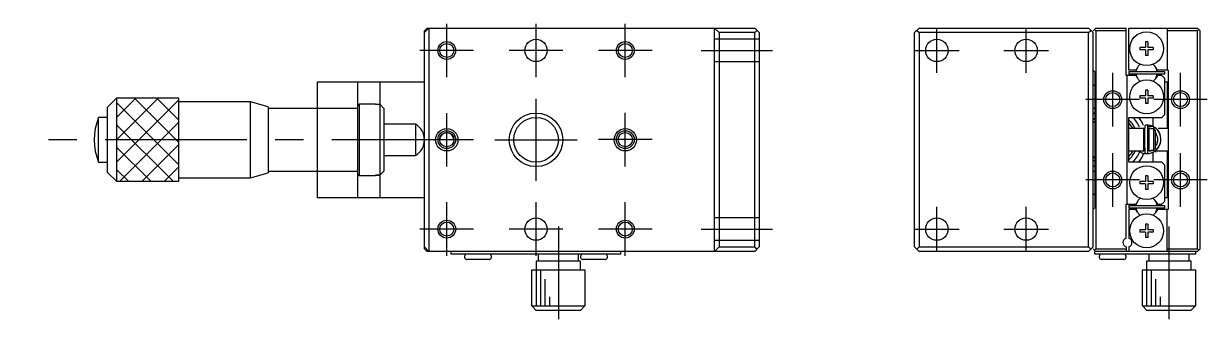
# Model space of a CAD drawing. Extents: x 0 to 266, y -8 to 223.
# Drawn here: x 133.4 to 266, y 100.2 to 133.3 of the extents above; entities that cross this region are included whole.
import ezdxf

# ---------------------------------------------------------------- set-up
doc = ezdxf.new("R2010")
doc.units = 0
doc.header["$LTSCALE"] = 0.5
doc.linetypes.add('CENTER', pattern=[50.8, 31.75, -6.35, 6.35, -6.35])
doc.linetypes.add('DASHED', pattern=[19.05, 12.7, -6.35])
for name, color, linetype in [('MSM_CENTER', 1, 'CENTER'), ('MSM_CONTINUOUS', 7, 'CONTINUOUS'), ('MSM_DASHED', 4, 'DASHED'), ('MSM_NARROW', 5, 'CONTINUOUS')]:
    doc.layers.add(name, color=color, linetype=linetype)

msp = doc.modelspace()

# ---------------------------------------------------------------- linework, layer by layer
at = {"layer": 'MSM_CENTER'}
for p, q in [((180.816888, 127.291775), (180.816888, 133.291775)), ((190.816888, 127.291775), (190.816888, 133.291775)), ((200.816888, 127.291775), (200.816888, 133.291775)), ((235.725331, 127.791775), (235.725331, 132.791775)), ((245.725331, 127.791775), (245.725331, 132.791775)), ((183.816888, 130.291775), (177.816888, 130.291775)), ((193.816888, 130.291775), (187.816888, 130.291775)), ((203.816888, 130.291775), (197.816888, 130.291775)), ((209.316888, 130.291775), (217.316888, 130.291775)), ((233.225331, 130.291775), (238.225331, 130.291775)), ((243.225331, 130.291775), (248.225331, 130.291775)), ((255.425331, 121.791775), (255.425331, 127.791775)), ((263.025331, 121.791775), (263.025331, 127.791775)), ((190.816888, 115.691775), (190.816888, 124.891775)), ((258.425331, 124.791775), (252.425331, 124.791775)), ((266.025331, 124.791775), (260.025331, 124.791775)), ((180.816888, 117.291775), (180.816888, 123.291775)), ((200.816888, 117.311775), (200.816888, 123.311775)), ((183.816888, 120.291775), (133.416778, 120.291775)), ((186.216888, 120.291775), (195.416888, 120.291775)), ((203.816888, 120.311775), (197.816888, 120.311775)), ((255.425331, 112.791775), (255.425331, 118.791775)), ((263.025331, 112.791775), (263.025331, 118.791775)), ((258.425331, 115.791775), (252.425331, 115.791775)), ((266.025331, 115.791775), (260.025331, 115.791775)), ((180.816888, 107.291775), (180.816888, 113.291775)), ((190.816888, 107.291775), (190.816888, 113.291775)), ((200.816888, 107.291775), (200.816888, 113.291775)), ((235.725331, 107.791775), (235.725331, 112.791775)), ((245.725331, 107.791775), (245.725331, 112.791775)), ((183.816888, 110.291775), (177.816888, 110.291775)), ((193.816888, 110.291775), (187.816888, 110.291775)), ((193.316888, 110.591124), (193.316888, 100.191775)), ((203.816888, 110.291775), (197.816888, 110.291775)), ((209.316888, 110.291775), (217.316888, 110.291775)), ((233.225331, 110.291775), (238.225331, 110.291775)), ((243.225331, 110.291775), (248.225331, 110.291775)), ((261.725331, 110.591124), (261.725331, 100.191775))]:
    msp.add_line(p, q, dxfattribs=at)
at = {"layer": 'MSM_CONTINUOUS'}
for p, q in [((178.316888, 132.291775), (178.816888, 132.791775)), ((178.616888, 132.791775), (178.316888, 132.491775)), ((178.566888, 132.541775), (178.466888, 132.641775)), ((178.616888, 132.791775), (215.316888, 132.791775)), ((178.816888, 132.791775), (178.816888, 107.791775)), ((210.816888, 132.791775), (211.316888, 132.291775)), ((210.816888, 107.791775), (210.816888, 132.791775)), ((215.816888, 132.291775), (215.316888, 132.791775)), ((233.225331, 132.291775), (233.725331, 132.791775)), ((233.725331, 132.791775), (252.725331, 132.791775)), ((253.225331, 132.291775), (252.725331, 132.791775)), ((253.525331, 132.791775), (253.225331, 132.491775)), ((253.525331, 132.491775), (253.375331, 132.641775)), ((253.525331, 132.791775), (256.925331, 132.791775)), ((256.925331, 127.491775), (256.925331, 132.791775)), ((257.225331, 128.091775), (257.225331, 132.791775)), ((257.225331, 132.791775), (264.925331, 132.791775)), ((261.525331, 132.791775), (261.525331, 128.091775)), ((265.225331, 132.491775), (264.925331, 132.791775)), ((265.075331, 132.641775), (264.925331, 132.491775)), ((178.316888, 108.091775), (178.316888, 132.491775)), ((215.316888, 132.291775), (211.316888, 132.291775)), ((211.316888, 132.291775), (211.316888, 108.291775)), ((215.316888, 132.291775), (215.566888, 132.541775)), ((215.316888, 108.291775), (215.316888, 132.291775)), ((215.816888, 132.291775), (215.816888, 108.291775)), ((233.225331, 108.291775), (233.225331, 132.291775)), ((233.475331, 132.541775), (233.725331, 132.291775)), ((252.725331, 132.291775), (233.725331, 132.291775)), ((233.725331, 132.291775), (233.725331, 108.291775)), ((252.725331, 132.291775), (252.975331, 132.541775)), ((252.725331, 108.291775), (252.725331, 132.291775)), ((253.225336, 108.291775), (253.225336, 132.291775)), ((256.925331, 132.491775), (253.525331, 132.491775)), ((253.525331, 132.491775), (253.525331, 108.091775)), ((264.925331, 132.491775), (261.525331, 132.491775)), ((264.925331, 108.091775), (264.925331, 132.491775)), ((265.225331, 108.091775), (265.225331, 132.491775)), ((258.475331, 130.616775), (258.475331, 130.366775)), ((259.100331, 130.616775), (258.475331, 130.616775)), ((259.100331, 130.366775), (258.475331, 130.366775)), ((259.350331, 131.241775), (259.100331, 131.241775)), ((259.100331, 131.241775), (259.100331, 130.616775)), ((259.100331, 130.366775), (259.100331, 129.741775)), ((259.350331, 131.241775), (259.350331, 130.616775)), ((259.975331, 130.616775), (259.350331, 130.616775)), ((259.350331, 130.366775), (259.350331, 129.741775)), ((259.975331, 130.366775), (259.350331, 130.366775)), ((259.975331, 130.616775), (259.975331, 130.366775)), ((259.350331, 129.741775), (259.100331, 129.741775)), ((253.225331, 128.091775), (253.425331, 127.891775)), ((253.425331, 127.891775), (253.425331, 112.691775)), ((258.023865, 127.491775), (256.925331, 127.491775)), ((257.025331, 127.491775), (257.025331, 113.091775)), ((258.023865, 128.091775), (257.225331, 128.091775)), ((257.225331, 127.941775), (257.225331, 127.641775)), ((257.225331, 127.941775), (261.225331, 127.941775)), ((261.225331, 127.641773), (257.225331, 127.641773)), ((258.194328, 128.387025), (258.023865, 128.091775)), ((258.023865, 127.491775), (258.194328, 127.196525)), ((260.426797, 128.091775), (260.256334, 128.387025)), ((260.426797, 127.491775), (260.256334, 127.196525)), ((261.625331, 128.091775), (260.426797, 128.091775)), ((260.925331, 127.491775), (260.426797, 127.491775)), ((260.925331, 127.491775), (261.225331, 127.191775)), ((261.225331, 127.941775), (261.225331, 127.641775)), ((261.625331, 128.091775), (261.625331, 112.491775)), ((166.316888, 126.791775), (178.316888, 126.791775)), ((166.316888, 113.791775), (166.316888, 126.791775)), ((170.816888, 126.791775), (170.816888, 113.791775)), ((173.316888, 126.791775), (173.316888, 116.327839)), ((253.425331, 126.491775), (253.225331, 126.291775)), ((261.225331, 127.191775), (261.225331, 123.091775)), ((261.225331, 126.791775), (261.625331, 126.791775)), ((261.525331, 126.791775), (261.525331, 121.541775)), ((143.816888, 124.941775), (142.816888, 123.941775)), ((150.816888, 124.941775), (143.816888, 124.941775)), ((143.816888, 124.941775), (143.816888, 115.641775)), ((150.816888, 115.641775), (150.816888, 124.941775)), ((258.475331, 125.216775), (258.475331, 124.966775)), ((259.100331, 125.216775), (258.475331, 125.216775)), ((259.100331, 124.966775), (258.475331, 124.966775)), ((259.350331, 125.841775), (259.100331, 125.841775)), ((259.100331, 125.841775), (259.100331, 125.216775)), ((259.100331, 124.966775), (259.100331, 124.341775)), ((259.350331, 125.841775), (259.350331, 125.216775)), ((259.975331, 125.216775), (259.350331, 125.216775)), ((259.350331, 124.966775), (259.350331, 124.341775)), ((259.975331, 124.966775), (259.350331, 124.966775)), ((259.975331, 125.216775), (259.975331, 124.966775)), ((142.816888, 116.641775), (142.816888, 123.941775)), ((158.816888, 124.541775), (150.816888, 124.541775)), ((160.816888, 123.991775), (158.816888, 124.541775)), ((158.816888, 116.041775), (158.816888, 124.541775)), ((160.816888, 123.991775), (160.816888, 116.591775)), ((170.816888, 123.791775), (160.816888, 123.791775)), ((171.016888, 124.291775), (170.816888, 124.091775)), ((171.016888, 124.291775), (171.016888, 116.291775)), ((172.816888, 124.291775), (171.016888, 124.291775)), ((172.816888, 124.291775), (172.816888, 124.264768)), ((172.816888, 124.264768), (173.316888, 124.264768)), ((173.316888, 124.264768), (173.816888, 123.760263)), ((173.816888, 116.823287), (173.816888, 123.760263)), ((259.350331, 124.341775), (259.100331, 124.341775)), ((142.816888, 122.791775), (141.816888, 122.791775)), ((141.816888, 117.791775), (141.816888, 122.791775)), ((177.316888, 122.041775), (173.816888, 122.041775)), ((177.316888, 122.041775), (177.316888, 118.541775)), ((257.225331, 122.791775), (260.925331, 122.791775)), ((257.225331, 117.791775), (257.225331, 122.791775)), ((259.925331, 122.791775), (259.925331, 121.871509)), ((261.225331, 123.091775), (260.925331, 122.791775)), ((258.925331, 121.561775), (257.225331, 121.561775)), ((258.925331, 119.061775), (258.925331, 121.561775)), ((259.002488, 121.484618), (258.925331, 121.561775)), ((258.932038, 121.555288), (259.004709, 121.57082)), ((259.002659, 121.491775), (258.995331, 121.491775)), ((259.042635, 121.857249), (259.012861, 121.750145)), ((259.119843, 121.925399), (259.042635, 121.857249)), ((259.222034, 121.938567), (259.119843, 121.925399)), ((259.312852, 121.893211), (259.222034, 121.938567)), ((259.364158, 121.803951), (259.312852, 121.893211)), ((259.525331, 121.561775), (259.350514, 121.386958)), ((259.359217, 121.497834), (259.352682, 121.488167)), ((259.364909, 121.507884), (259.359217, 121.497834)), ((259.362611, 118.951265), (259.362611, 121.73092)), ((259.375073, 121.700682), (259.364158, 121.803951)), ((259.369727, 121.518262), (259.364909, 121.507884)), ((259.373644, 121.528911), (259.369727, 121.518262)), ((259.376638, 121.539774), (259.373644, 121.528911)), ((259.376918, 121.704636), (259.374889, 121.703447)), ((259.37995, 121.573042), (259.375073, 121.700682)), ((259.378694, 121.55079), (259.376638, 121.539774)), ((259.406267, 121.720801), (259.376918, 121.704636)), ((259.3798, 121.5619), (259.378694, 121.55079)), ((259.37995, 121.573042), (259.3798, 121.5619)), ((259.43638, 121.735484), (259.406267, 121.720801)), ((259.467182, 121.748648), (259.43638, 121.735484)), ((259.498597, 121.760262), (259.467182, 121.748648)), ((259.530548, 121.770297), (259.498597, 121.760262)), ((259.525331, 119.061775), (259.525331, 121.561775)), ((259.725331, 121.561775), (259.525331, 121.561775)), ((259.562955, 121.778728), (259.530548, 121.770297)), ((259.59574, 121.785535), (259.562955, 121.778728)), ((259.628821, 121.7907), (259.59574, 121.785535)), ((259.662116, 121.794212), (259.628821, 121.7907)), ((259.695544, 121.796062), (259.662116, 121.794212)), ((259.729021, 121.796245), (259.695544, 121.796062)), ((259.725331, 121.511775), (259.725331, 121.561775)), ((260.025331, 121.511775), (259.725331, 121.511775)), ((259.762467, 121.79476), (259.729021, 121.796245)), ((259.795797, 121.791611), (259.762467, 121.79476)), ((259.82893, 121.786807), (259.795797, 121.791611)), ((259.861785, 121.780358), (259.82893, 121.786807)), ((259.89428, 121.77228), (259.861785, 121.780358)), ((259.926334, 121.762593), (259.89428, 121.77228)), ((259.95787, 121.751322), (259.926334, 121.762593)), ((259.988808, 121.738493), (259.95787, 121.751322)), ((259.975385, 121.511775), (259.990666, 121.535549)), ((259.998101, 121.527939), (259.986661, 121.510086)), ((260.019073, 121.724138), (259.988808, 121.738493)), ((259.990666, 121.535549), (259.997237, 121.545952)), ((259.997237, 121.545952), (260.003735, 121.556346)), ((260.083858, 121.686215), (259.998101, 121.527939)), ((260.003735, 121.556346), (260.010125, 121.56668)), ((260.010125, 121.56668), (260.016377, 121.576902)), ((260.016377, 121.576902), (260.022459, 121.586962)), ((260.048588, 121.708292), (260.019073, 121.724138)), ((260.022459, 121.586962), (260.028342, 121.59681)), ((260.225331, 121.301725), (260.025331, 121.511775)), ((260.025331, 119.111775), (260.025331, 121.511775)), ((260.028342, 121.59681), (260.033997, 121.606398)), ((260.033997, 121.606398), (260.039395, 121.615677)), ((260.039395, 121.615677), (260.044509, 121.624602)), ((260.044509, 121.624602), (260.049316, 121.63313)), ((260.075793, 121.691942), (260.048588, 121.708292)), ((260.049316, 121.63313), (260.053789, 121.641217)), ((260.053789, 121.641217), (260.057909, 121.648823)), ((260.057909, 121.648823), (260.061653, 121.655912)), ((260.061653, 121.655912), (260.065005, 121.662448)), ((260.065005, 121.662448), (260.067946, 121.668398)), ((260.067946, 121.668398), (260.070463, 121.673734)), ((260.070463, 121.673734), (260.071906, 121.676954)), ((260.071906, 121.676954), (260.07315, 121.679878)), ((260.07315, 121.679878), (260.074191, 121.6825)), ((260.074191, 121.6825), (260.075028, 121.684815)), ((260.075028, 121.684815), (260.075658, 121.686817)), ((260.075658, 121.686817), (260.07608, 121.688501)), ((260.076297, 121.690904), (260.075793, 121.691942)), ((260.07608, 121.688501), (260.076294, 121.689865)), ((260.076294, 121.689865), (260.076297, 121.690904)), ((260.225331, 119.321826), (260.225331, 121.301725)), ((261.625331, 121.541775), (260.505541, 121.541775)), ((260.248852, 119.627456), (260.225502, 119.59493)), ((260.306971, 119.719803), (260.248852, 119.627456)), ((260.372871, 119.853722), (260.306971, 119.719803)), ((260.421873, 119.992507), (260.372871, 119.853722)), ((173.816888, 118.541775), (177.316888, 118.541775)), ((257.225331, 119.061775), (258.925331, 119.061775)), ((258.925331, 119.061775), (259.00393, 119.140374)), ((259.004734, 119.110117), (258.978826, 119.11507)), ((259.024722, 118.863705), (259.085813, 118.777148)), ((259.085813, 118.777148), (259.183894, 118.741297)), ((259.183894, 118.741297), (259.28255, 118.766037)), ((259.28255, 118.766037), (259.35199, 118.84331)), ((259.351734, 119.235373), (259.525331, 119.061775)), ((259.35199, 118.84331), (259.373034, 118.947238)), ((259.373034, 118.947238), (259.378464, 119.062599)), ((259.378464, 119.062599), (259.381812, 119.178721)), ((259.471383, 119.11557), (259.379752, 119.100503)), ((259.381812, 119.178721), (259.382416, 119.204348)), ((259.422007, 119.16481), (259.462676, 119.113827)), ((259.525331, 119.061775), (259.725331, 119.061775)), ((259.725331, 119.111775), (260.025331, 119.111775)), ((259.725331, 119.061775), (259.725331, 119.111775)), ((259.925331, 118.81316), (259.925331, 117.791775)), ((260.025331, 119.111775), (260.225331, 119.321826)), ((260.209942, 118.931792), (260.325408, 118.990387)), ((260.325415, 118.999715), (260.331383, 118.99573)), ((260.386577, 119.041775), (261.625331, 119.041775)), ((261.525331, 119.041775), (261.525331, 113.791775)), ((141.816888, 117.791775), (142.816888, 117.791775)), ((160.816888, 116.791775), (170.816888, 116.791775)), ((173.816888, 116.832344), (173.316888, 116.327839)), ((173.316888, 116.318783), (173.816888, 116.823287)), ((260.925331, 117.791775), (257.225331, 117.791775)), ((260.925331, 117.791775), (261.225331, 117.491775)), ((261.225331, 117.491775), (261.225331, 113.391775)), ((142.816888, 116.641775), (143.816888, 115.641775)), ((143.816888, 115.641775), (150.816888, 115.641775)), ((150.816888, 116.041775), (158.816888, 116.041775)), ((158.816888, 116.041775), (160.816888, 116.591775)), ((170.816888, 116.491775), (171.016888, 116.291775)), ((171.016888, 116.291775), (172.816888, 116.291775)), ((173.316888, 116.327839), (172.816888, 116.327839)), ((172.816888, 116.327839), (172.816888, 116.291775)), ((172.816888, 116.318783), (173.316888, 116.318783)), ((173.316888, 116.318783), (173.316888, 113.791775)), ((258.475331, 115.616775), (258.475331, 115.366775)), ((259.100331, 115.616775), (258.475331, 115.616775)), ((259.350331, 116.241775), (259.100331, 116.241775)), ((259.100331, 116.241775), (259.100331, 115.616775)), ((259.350331, 116.241775), (259.350331, 115.616775)), ((259.975331, 115.616775), (259.350331, 115.616775)), ((259.975331, 115.616775), (259.975331, 115.366775)), ((253.225331, 114.291775), (253.425331, 114.091775)), ((259.100331, 115.366775), (258.475331, 115.366775)), ((259.100331, 115.366775), (259.100331, 114.741775)), ((259.350331, 114.741775), (259.100331, 114.741775)), ((259.350331, 115.366775), (259.350331, 114.741775)), ((259.975331, 115.366775), (259.350331, 115.366775)), ((178.316888, 113.791775), (166.316888, 113.791775)), ((256.925331, 109.268745), (256.925331, 113.091775)), ((256.925331, 113.091775), (258.023865, 113.091775)), ((257.225331, 112.941775), (257.225331, 112.641775)), ((257.225331, 112.941775), (261.225331, 112.941775)), ((258.194328, 113.387025), (258.023865, 113.091775)), ((260.256334, 113.387025), (260.426797, 113.091775)), ((260.426797, 113.091775), (260.925331, 113.091775)), ((261.225331, 113.391775), (260.925331, 113.091775)), ((261.625331, 113.791775), (261.225331, 113.791775)), ((261.225331, 112.941775), (261.225331, 112.641775)), ((253.425331, 112.691775), (253.225331, 112.491775)), ((261.225331, 112.641773), (257.225331, 112.641773)), ((258.023865, 112.491775), (257.225331, 112.491775)), ((257.225331, 112.491775), (257.225331, 109.268745)), ((258.194328, 112.196525), (258.023865, 112.491775)), ((260.426797, 112.491775), (260.256334, 112.196525)), ((261.625331, 112.491775), (260.426797, 112.491775)), ((261.525331, 107.791775), (261.525331, 112.491775)), ((258.475331, 110.216775), (258.475331, 109.966775)), ((259.100331, 110.216775), (258.475331, 110.216775)), ((259.350331, 110.841775), (259.100331, 110.841775)), ((259.100331, 110.841775), (259.100331, 110.216775)), ((259.350331, 110.841775), (259.350331, 110.216775)), ((259.975331, 110.216775), (259.350331, 110.216775)), ((259.975331, 110.216775), (259.975331, 109.966775)), ((259.100331, 109.966775), (258.475331, 109.966775)), ((259.100331, 109.966775), (259.100331, 109.341775)), ((259.350331, 109.341775), (259.100331, 109.341775)), ((259.350331, 109.966775), (259.350331, 109.341775)), ((259.975331, 109.966775), (259.350331, 109.966775)), ((178.816888, 107.791775), (178.316888, 108.291775)), ((178.316888, 108.091775), (178.616888, 107.791775)), ((178.466888, 107.941775), (178.566888, 108.041775)), ((215.316888, 107.791775), (178.616888, 107.791775)), ((181.316888, 107.491775), (181.316888, 107.791775)), ((200.316888, 107.491775), (181.316888, 107.491775)), ((191.066888, 107.491775), (191.066888, 106.691775)), ((195.566888, 106.691775), (195.566888, 107.491775)), ((200.316888, 107.491775), (200.316888, 107.791775)), ((211.316888, 108.291775), (210.816888, 107.791775)), ((211.316888, 108.291775), (215.316888, 108.291775)), ((215.566888, 108.041775), (215.316888, 108.291775)), ((215.316888, 107.791775), (215.816888, 108.291775)), ((233.725331, 107.791775), (233.225331, 108.291775)), ((233.725331, 108.291775), (233.475331, 108.041775)), ((233.725331, 108.291775), (252.725331, 108.291775)), ((252.725331, 107.791775), (233.725331, 107.791775)), ((252.975331, 108.041775), (252.725331, 108.291775)), ((253.225331, 108.291775), (252.725331, 107.791775)), ((253.225331, 108.091775), (253.525331, 107.791775)), ((253.375331, 107.941775), (253.525331, 108.091775)), ((253.425331, 107.491775), (253.425331, 107.791775)), ((264.925331, 107.791775), (253.425331, 107.791775)), ((264.725331, 107.491775), (253.425331, 107.491775)), ((253.525331, 108.091775), (256.925331, 108.091775)), ((256.925331, 108.314806), (256.925331, 107.791775)), ((257.225331, 108.314806), (257.225331, 107.791775)), ((259.475331, 107.491775), (259.475331, 106.691775)), ((261.525331, 108.091775), (264.925331, 108.091775)), ((263.975331, 106.691775), (263.975331, 107.491775)), ((264.725331, 107.491775), (264.725331, 107.791775)), ((264.925331, 108.091775), (265.075331, 107.941775)), ((264.925331, 107.791775), (265.225331, 108.091775)), ((182.816888, 107.241775), (182.816888, 107.141775)), ((185.566888, 106.891775), (183.066888, 106.891775)), ((185.816888, 107.141775), (185.816888, 107.241775)), ((190.816888, 106.691775), (190.816888, 105.691775)), ((195.816888, 106.691775), (190.816888, 106.691775)), ((195.816888, 107.241775), (195.816888, 107.141775)), ((195.816888, 105.691775), (195.816888, 106.691775)), ((198.566888, 106.891775), (196.066888, 106.891775)), ((198.816888, 107.141775), (198.816888, 107.241775)), ((253.925331, 107.241775), (253.925331, 107.141775)), ((256.675331, 106.891775), (254.175331, 106.891775)), ((256.925331, 107.141775), (256.925331, 107.241775)), ((259.225331, 106.691775), (259.225331, 105.691775)), ((264.225331, 106.691775), (259.225331, 106.691775)), ((264.225331, 105.691775), (264.225331, 106.691775)), ((190.316888, 105.691775), (190.316888, 102.191775)), ((196.316888, 105.691775), (190.316888, 105.691775)), ((196.316888, 102.191775), (196.316888, 105.691775)), ((258.725331, 105.691775), (258.725331, 102.191775)), ((264.725331, 105.691775), (258.725331, 105.691775)), ((264.725331, 102.191775), (264.725331, 105.691775)), ((190.343674, 102.191775), (190.316888, 102.191775)), ((190.343674, 101.691775), (190.343674, 102.191775)), ((196.290101, 102.191775), (196.290101, 101.691775)), ((196.316888, 102.191775), (196.290101, 102.191775)), ((258.752117, 102.191775), (258.725331, 102.191775)), ((258.752117, 101.691775), (258.752117, 102.191775)), ((264.698544, 102.191775), (264.698544, 101.691775)), ((264.725331, 102.191775), (264.698544, 102.191775)), ((190.343674, 101.691775), (196.290101, 101.691775)), ((190.849095, 101.191775), (190.343674, 101.691775)), ((195.78468, 101.191775), (190.849095, 101.191775)), ((196.290101, 101.691775), (195.78468, 101.191775)), ((258.752117, 101.691775), (264.698544, 101.691775)), ((259.257538, 101.191775), (258.752117, 101.691775)), ((264.193123, 101.191775), (259.257538, 101.191775)), ((264.698544, 101.691775), (264.193123, 101.191775))]:
    msp.add_line(p, q, dxfattribs=at)
for centre, radius in [((190.816888, 130.291775), 1.25), ((235.725331, 130.291775), 1.25), ((245.725331, 130.291775), 1.25), ((259.225331, 130.491775), 1.9), ((180.816888, 130.291775), 0.7835), ((200.816888, 130.291775), 0.7835), ((259.225331, 125.091775), 1.9), ((255.425331, 124.791775), 0.7835), ((263.025331, 124.791775), 0.7835), ((190.816888, 120.291775), 2.5), ((180.816888, 120.291775), 1.25), ((180.816888, 120.311775), 0.8), ((200.816888, 120.291775), 1.25), ((200.816888, 120.311775), 0.8), ((259.225331, 115.491775), 1.9), ((255.425331, 115.791775), 0.7835), ((263.025331, 115.791775), 0.7835), ((190.816888, 110.291775), 1.25), ((235.725331, 110.291775), 1.25), ((245.725331, 110.291775), 1.25), ((259.225331, 110.091775), 1.9), ((180.816888, 110.291775), 0.7835), ((200.816888, 110.291775), 0.7835)]:
    msp.add_circle(centre, radius, dxfattribs=at)
for centre, radius, start, end in [((259.225331, 127.791775), 1.1905, 135, 150), ((259.316331, 127.699635), 1.32, 128.260088, 134.965001), ((259.225331, 127.791774), 1.1905, 127.542976, 134.643568), ((259.225331, 127.791774), 1.1905, 30.000042, 52.457024), ((259.134331, 127.699635), 1.32, 45.034999, 51.739912), ((259.225331, 127.791774), 1.1905, 150, 172.761642), ((259.225331, 127.791774), 1.1905, 187.238348, 210), ((259.225331, 127.791774), 1.1905, 7.238358, 30), ((259.225331, 127.791774), 1.1905, 330.000042, 352.761652), ((259.225331, 127.791775), 1.1905, 210, 225), ((259.316331, 127.883916), 1.32, 225.034999, 231.739912), ((259.225331, 127.791774), 1.1905, 224.999966, 232.456922), ((259.225331, 127.791774), 1.1905, 307.543078, 314.642947), ((259.134331, 127.883916), 1.32, 308.260088, 314.965001), ((259.225331, 127.791775), 1.1905, 315, 330), ((255.225331, 120.291775), 4, 116.743684, 120), ((147.816888, 120.291775), 6.5, 157.380135, 202.619865), ((176.285638, 120.291775), 2.03125, 300.510237, 59.489763), ((255.225331, 120.291775), 3.5, 120.949723, 124.849905), ((255.225331, 120.291775), 3, 126.869898, 131.810315), ((255.225331, 120.291775), 2.75, 130.885193, 136.658242), ((255.225331, 120.291775), 3, 25.045214, 48.189685), ((255.225331, 120.291775), 2.75, 27.504494, 43.341758), ((255.225331, 120.291775), 3.5, 23.968837, 45.584691), ((255.225331, 120.291775), 4, 23.572058, 38.682187), ((180.816888, 120.291775), 0.8, 0.716218, 179.283785), ((298.997458, 120.471206), 40.005045, 178.16797357, 182.30290503), ((259.221444, 120.340202), 1.598467, 269.611696, 57.708539), ((259.229269, 120.331477), 1.608889, 58.356938, 90.616493), ((259.23509, 120.340219), 1.598393, 270.536816, 58.370163), ((259.221608, 120.339531), 1.249297, 5.7641604, 36.52943054), ((259.230188, 120.338418), 1.240874, 343.81356654, 5.8551101), ((255.225331, 120.291775), 2.75, 223.341758, 229.114807), ((255.225331, 120.291775), 3, 228.189685, 233.130102), ((255.225331, 120.291775), 3, 311.810315, 335.795165), ((255.225331, 120.291775), 2.75, 316.658242, 333.431161), ((255.225331, 120.291775), 3.5, 314.415309, 337.735613), ((259.226337, 120.343168), 1.601567, 233.152208, 267.922405), ((255.225331, 120.291775), 4, 321.317813, 337.762154), ((255.225331, 120.291775), 3.5, 235.150095, 239.050277), ((255.225331, 120.291775), 4, 240, 243.256316), ((259.225331, 112.791774), 1.1905, 150, 172.761651), ((259.225331, 112.791775), 1.1905, 135, 150), ((259.316331, 112.699635), 1.32, 128.260088, 134.965001), ((259.225331, 112.791774), 1.1905, 127.542976, 134.643568), ((259.225331, 112.791774), 1.1905, 30.000042, 52.457024), ((259.134331, 112.699635), 1.32, 45.034999, 51.739912), ((259.225331, 112.791774), 1.1905, 7.238411, 30), ((259.225331, 112.791774), 1.1905, 187.238484, 210), ((259.225331, 112.791775), 1.1905, 210, 225), ((259.316331, 112.883916), 1.32, 225.034999, 231.739912), ((259.225331, 112.791774), 1.1905, 224.999966, 232.456922), ((259.225331, 112.791774), 1.1905, 307.543078, 314.642946), ((259.134331, 112.883916), 1.32, 308.260088, 314.965001), ((259.225331, 112.791775), 1.1905, 315, 330), ((259.225331, 112.791774), 1.1905, 330.000042, 352.761661), ((257.075331, 108.791775), 0.5, 107.457603, 252.542397), ((257.075331, 108.791775), 0.5, 287.457603, 72.542397), ((183.066888, 107.241775), 0.25, 90, 180), ((185.566888, 107.241775), 0.25, 0, 90), ((196.066888, 107.241775), 0.25, 90, 180), ((198.566888, 107.241775), 0.25, 0, 90), ((254.175331, 107.241775), 0.25, 90, 180), ((256.675331, 107.241775), 0.25, 0, 90), ((183.066888, 107.141775), 0.25, 180, 270), ((185.566888, 107.141775), 0.25, 270, 0), ((196.066888, 107.141775), 0.25, 180, 270), ((198.566888, 107.141775), 0.25, 270, 0), ((254.175331, 107.141775), 0.25, 180, 270), ((256.675331, 107.141775), 0.25, 270, 0)]:
    msp.add_arc(centre, radius, start, end, dxfattribs=at)
at = {"layer": 'MSM_DASHED'}
for p, q in [((215.816888, 131.541775), (210.816888, 131.541775)), ((210.816888, 129.041775), (215.816888, 129.041775)), ((215.816888, 111.541775), (210.816888, 111.541775)), ((210.816888, 109.041775), (215.816888, 109.041775))]:
    msp.add_line(p, q, dxfattribs=at)
at = {"layer": 'MSM_NARROW'}
for p, q in [((143.816888, 122.771258), (145.987405, 124.941775)), ((143.816888, 120.271258), (148.487405, 124.941775)), ((143.816888, 117.771258), (150.816888, 124.771258)), ((145.846928, 124.941775), (150.816888, 119.971816)), ((148.346928, 124.941775), (150.816888, 122.471816)), ((143.816888, 124.471816), (150.816888, 117.471816)), ((144.187405, 115.641775), (150.816888, 122.271258)), ((143.816888, 121.971816), (150.146928, 115.641775)), ((143.816888, 119.471816), (147.646928, 115.641775)), ((146.687405, 115.641775), (150.816888, 119.771258)), ((143.816888, 116.971816), (145.146928, 115.641775)), ((149.187405, 115.641775), (150.816888, 117.271258)), ((190.816888, 105.691775), (190.816888, 101.691775)), ((191.316888, 105.691775), (191.316888, 101.691775)), ((259.225331, 105.691775), (259.225331, 101.691775)), ((259.725331, 105.691775), (259.725331, 101.691775)), ((191.816888, 104.691775), (191.816888, 101.691775)), ((260.225331, 104.691775), (260.225331, 101.691775)), ((192.316888, 102.691775), (192.316888, 101.691775)), ((260.725331, 102.691775), (260.725331, 101.691775))]:
    msp.add_line(p, q, dxfattribs=at)
for centre, radius in [((180.816888, 130.291775), 1), ((200.816888, 130.291775), 1), ((255.425331, 124.791775), 1), ((263.025331, 124.791775), 1), ((190.816888, 120.291775), 3), ((180.816888, 120.311775), 1), ((200.816888, 120.311775), 1), ((255.425331, 115.791775), 1), ((263.025331, 115.791775), 1), ((180.816888, 110.291775), 1), ((200.816888, 110.291775), 1)]:
    msp.add_circle(centre, radius, dxfattribs=at)
for radius, start, end in [(3, 126.869898, 131.810315), (2.75, 130.885193, 136.658247), (3, 25.045214, 48.189685), (2.75, 27.504494, 43.341758), (2.75, 223.341754, 229.114807), (3, 228.189685, 233.130102), (2.75, 316.658242, 333.431161), (3, 311.810315, 335.795165)]:
    msp.add_arc((255.225331, 120.291775), radius, start, end, dxfattribs=at)

doc.saveas('drawing.dxf')
